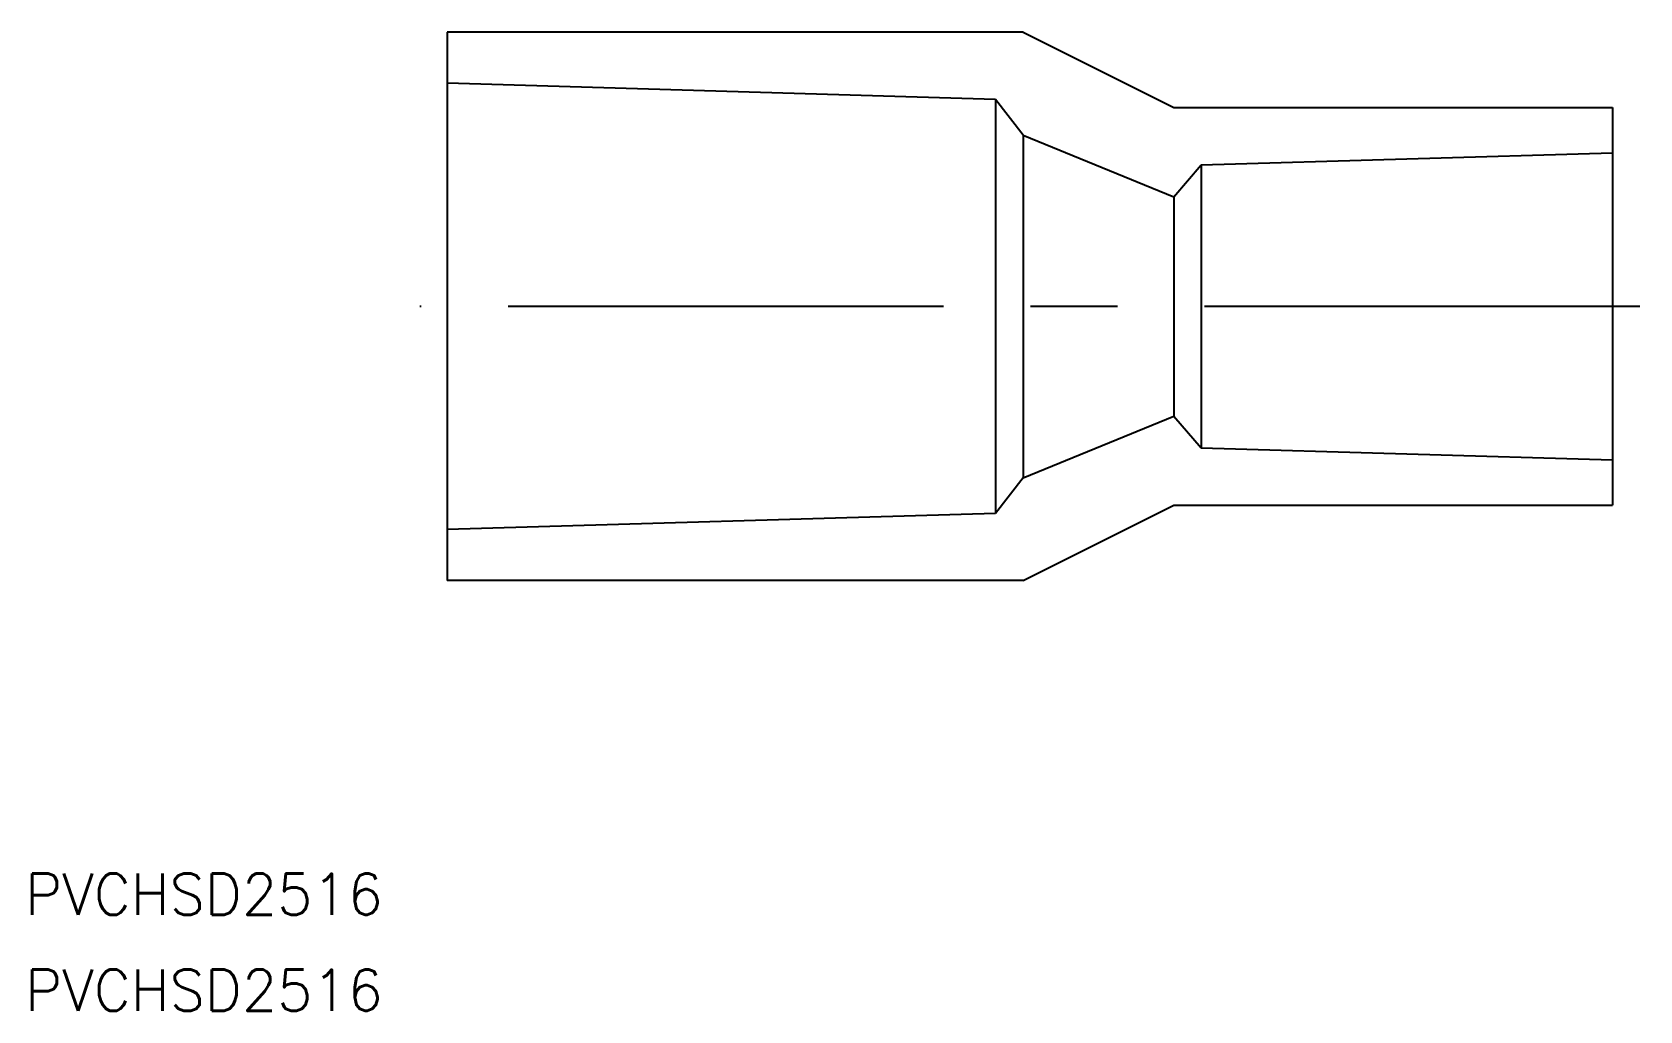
# Model space of a CAD drawing. Extents: x -30 to 87, y -51 to 20.
import ezdxf

# ---------------------------------------------------------------- set-up
doc = ezdxf.new("R2010")
doc.units = 0
doc.linetypes.add('CENTER', pattern=[50.8, 31.75, -6.35, 6.35, -6.35])
doc.layers.get('0').update_dxf_attribs({"linetype": 'CONTINUOUS'})
doc.layers.add('CENTER', color=1, linetype='CENTER')
doc.styles.get("Standard").update_dxf_attribs({"font": 'txt.shx', "height": 3, "bigfont": 'bigfont.shx'})

msp = doc.modelspace()

# ---------------------------------------------------------------- linework, layer by layer
at = {"color": 7, "linetype": 'CONTINUOUS'}
for p, q in [((42, 20), (0, 20)), ((0, 20), (0, -20)), ((42, 20), (53, 14.5)), ((40, 15.1), (0, 16.28)), ((40, 15.1), (40, -15.1)), ((42, 12.5), (40, 15.1)), ((53, 14.5), (85, 14.5)), ((85, 14.5), (85, -14.5)), ((42, 12.5), (42, -12.5)), ((42, 12.5), (53, 8)), ((55, 10.32), (85, 11.2)), ((53, 8), (55, 10.32)), ((55, 10.32), (55, -10.32)), ((53, 8), (53, -8)), ((42, -12.5), (53, -8)), ((53, -8), (55, -10.32)), ((55, -10.32), (85, -11.2)), ((42, -12.5), (40, -15.1)), ((40, -15.1), (0, -16.28)), ((42, -20), (53, -14.5)), ((53, -14.5), (85, -14.5)), ((42, -20), (0, -20))]:
    msp.add_line(p, q, dxfattribs=at)
at = {"layer": 'CENTER', "color": 1, "linetype": 'CENTER'}
msp.add_line((87, 0), (-2, 0), dxfattribs=at)

# ---------------------------------------------------------------- texts
at = {"color": 7, "linetype": 'CONTINUOUS'}
for p in [(-30.8, -44.37), (-30.8, -51.37)]:
    msp.add_text('PVCHSD2516', height=3, dxfattribs=at).set_placement(p)

doc.saveas('drawing.dxf')
